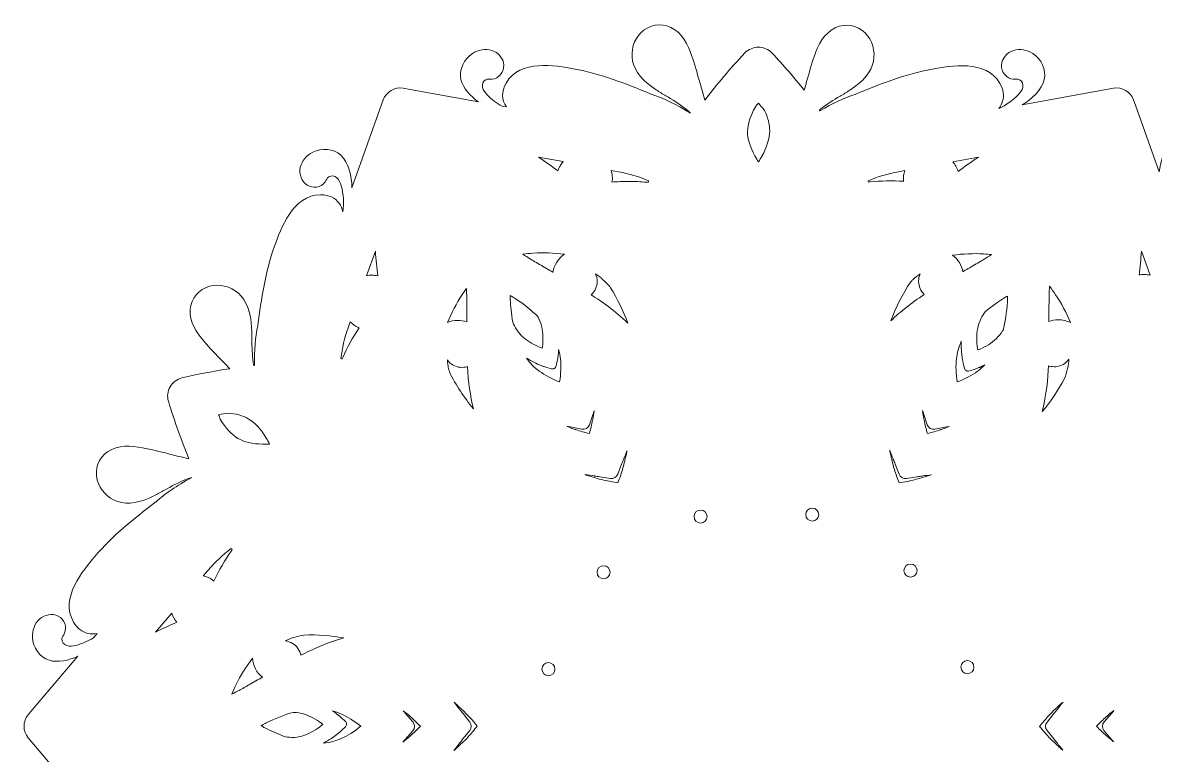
# Model space of a CAD drawing. Header units: millimetres. Extents: x -197 to 1097, y -667 to 136.
# Drawn here: x 281 to 578.7, y -489.4 to -296.8 of the extents above; entities that cross this region are included whole.
import ezdxf

# ---------------------------------------------------------------- set-up
doc = ezdxf.new("R2010")
doc.units = ezdxf.units.MM
doc.header["$MEASUREMENT"] = 0
doc.layers.add('Layer 2', color=7, linetype='Continuous')

msp = doc.modelspace()

# ---------------------------------------------------------------- linework, layer by layer
at = {"layer": 'Layer 2', "lineweight": 0}
for points, knots in [([(666.28, -478.72), (666.28, -478.72), (650.55, -460.2), (650.55, -460.2), (652.86, -461.58), (656.61, -462.63), (659.15, -461.85), (661.68, -461.06), (663.43, -458.48), (663.56, -455.83), (663.64, -454.06), (663.04, -452.21), (661.72, -451.02), (660.41, -449.83), (658.36, -449.41), (656.79, -450.22), (655.21, -451.04), (654.37, -453.15), (655.15, -454.74), (655.4, -455.23), (655.77, -455.68), (655.84, -456.22), (655.92, -457.01), (655.28, -457.74), (654.53, -457.98), (653.77, -458.23), (652.95, -458.1), (652.18, -457.91), (650.47, -457.49), (648.85, -456.76), (647.36, -455.82), (649.4, -455.84), (651.17, -454.78), (652.39, -452.72), (656.1, -446.45), (649.81, -439.04), (646.78, -435.48), (642.08, -429.94), (636.41, -425.45), (631.01, -421.32), (630.94, -421.26), (630.86, -421.22), (630.79, -421.17), (629.09, -419.64), (627.15, -418.19), (624.82, -416.75), (624.53, -416.32), (624.13, -416.11), (623.72, -416.08), (623.28, -415.82), (622.82, -415.55), (622.34, -415.28), (622.37, -415.21), (622.4, -415.15), (622.43, -415.08), (622.68, -415.16), (622.9, -415.24), (623.11, -415.33), (624.96, -416.07), (626.75, -417.06), (628.48, -418.02), (629.34, -418.5), (630.23, -419), (631.13, -419.46), (634.89, -421.41), (638.05, -421.92), (640.78, -421.03), (643.4, -420.17), (645.51, -417.96), (646.17, -415.38), (646.9, -412.5), (645.83, -409.59), (643.44, -407.95), (640.64, -406.04), (637.24, -406.34), (634.28, -406.89), (631.96, -407.32), (629.65, -407.92), (627.41, -408.49), (626.61, -408.7), (625.78, -408.91), (624.96, -409.12), (626.57, -405.06), (628.06, -400.76), (629.4, -396.32), (629.78, -395.05), (629.62, -393.66), (628.94, -392.5), (628.27, -391.33), (627.15, -390.49), (625.86, -390.19), (620.56, -388.95), (615.32, -387.99), (610.26, -387.33), (611.29, -386.21), (612.36, -385.11), (613.41, -384.05), (615.02, -382.4), (616.69, -380.7), (618.22, -378.91), (620.18, -376.62), (622.14, -373.83), (621.88, -370.44), (621.66, -367.56), (619.67, -365.17), (616.81, -364.36), (614.26, -363.64), (611.28, -364.37), (609.23, -366.2), (607.09, -368.12), (605.96, -371.11), (605.76, -375.35), (605.71, -376.36), (605.7, -377.38), (605.68, -378.36), (605.65, -380.34), (605.62, -382.39), (605.33, -384.36), (605.25, -384.97), (605.12, -385.57), (604.97, -386.19), (605.05, -383.05), (604.99, -378.86), (604.11, -374.79), (604.11, -374.7), (604.11, -374.61), (604.1, -374.53), (603.22, -367.78), (602.16, -360.62), (599.72, -353.78), (598.15, -349.4), (594.91, -340.31), (587.69, -340.31), (587.66, -340.31), (587.62, -340.31), (587.59, -340.31), (585.12, -340.34), (583.28, -341.39), (582.3, -343.26), (582.3, -343.26), (581.83, -341.93), (581.83, -341.93), (581.8, -340.3), (581.99, -338.68), (582.44, -337.11), (582.66, -336.35), (582.96, -335.57), (583.55, -335.05), (584.14, -334.52), (585.09, -334.32), (585.73, -334.79), (586.17, -335.12), (586.36, -335.67), (586.67, -336.12), (587.65, -337.6), (589.9, -337.92), (591.4, -336.97), (592.89, -336.01), (593.56, -334.03), (593.18, -332.29), (592.8, -330.56), (591.5, -329.11), (589.92, -328.3), (587.57, -327.09), (584.46, -327.31), (582.52, -329.11), (580.88, -330.62), (579.94, -333.5), (579.7, -335.98), (579.7, -335.98), (573.56, -318.78), (573.56, -318.78), (573.56, -318.78), (572.94, -317.05), (572.94, -317.05), (572.11, -314.93), (569.94, -313.69), (567.65, -314.03), (567.65, -314.03), (543.68, -318.41), (543.68, -318.41), (546.04, -317.11), (548.88, -314.36), (549.48, -311.73), (550.07, -309.16), (548.7, -306.35), (546.47, -304.92), (544.98, -303.96), (543.08, -303.56), (541.39, -304.1), (539.7, -304.64), (538.31, -306.2), (538.23, -307.97), (538.15, -309.75), (539.56, -311.53), (541.33, -311.65), (541.87, -311.68), (542.45, -311.58), (542.95, -311.8), (543.68, -312.12), (543.98, -313.04), (543.82, -313.81), (543.66, -314.59), (543.14, -315.24), (542.59, -315.81), (541.15, -317.3), (539.41, -318.48), (537.53, -319.35), (537.99, -318.77), (538.33, -318.14), (538.53, -317.46), (538.97, -315.98), (538.73, -314.4), (537.81, -312.78), (534.24, -306.43), (524.68, -308.17), (520.08, -309.01), (512.94, -310.32), (506.21, -312.98), (499.93, -315.59), (499.85, -315.63), (499.77, -315.67), (499.7, -315.71), (496.83, -316.63), (493.9, -318), (490.53, -319.99), (490.48, -319.92), (490.43, -319.85), (490.37, -319.78), (490.52, -319.66), (490.66, -319.55), (490.79, -319.44), (492.36, -318.21), (494.12, -317.15), (495.82, -316.14), (496.66, -315.63), (497.54, -315.11), (498.38, -314.56), (501.96, -312.28), (503.98, -309.8), (504.57, -306.99), (505.14, -304.29), (504.27, -301.35), (502.37, -299.5), (500.24, -297.42), (497.18, -296.9), (494.57, -298.15), (491.51, -299.62), (490.08, -302.71), (489.07, -305.55), (488.29, -307.77), (487.65, -310.07), (487.03, -312.3), (486.82, -313.04), (486.61, -313.79), (486.39, -314.55), (483.79, -311.29), (480.94, -308), (477.9, -304.76), (476.99, -303.8), (475.7, -303.25), (474.36, -303.25), (473.01, -303.25), (471.72, -303.8), (470.82, -304.76), (466.97, -308.86), (463.44, -313.02), (460.3, -317.14), (459.78, -315.5), (459.31, -313.83), (458.85, -312.2), (458.23, -309.98), (457.59, -307.68), (456.81, -305.46), (455.81, -302.62), (454.37, -299.53), (451.31, -298.06), (448.7, -296.81), (445.64, -297.34), (443.51, -299.41), (441.61, -301.26), (440.75, -304.2), (441.31, -306.9), (441.9, -309.71), (443.93, -312.19), (447.5, -314.48), (448.35, -315.02), (449.22, -315.55), (450.07, -316.05), (451.77, -317.07), (453.52, -318.12), (455.09, -319.35), (455.57, -319.73), (456.03, -320.13), (456.48, -320.58), (452.6, -318.2), (449.37, -316.65), (446.19, -315.63), (446.11, -315.58), (446.03, -315.54), (445.95, -315.51), (439.67, -312.89), (432.94, -310.23), (425.8, -308.93), (421.2, -308.09), (411.64, -306.34), (408.07, -312.69), (406.8, -314.95), (406.84, -317.15), (408.12, -318.97), (408.12, -318.97), (407, -318.77), (407, -318.77), (405.56, -317.97), (404.24, -316.99), (403.1, -315.81), (402.55, -315.24), (402.03, -314.59), (401.86, -313.81), (401.7, -313.04), (402.01, -312.12), (402.73, -311.8), (403.23, -311.58), (403.81, -311.68), (404.36, -311.65), (406.13, -311.53), (407.53, -309.75), (407.45, -307.97), (407.37, -306.2), (405.99, -304.64), (404.3, -304.1), (402.61, -303.56), (400.7, -303.96), (399.21, -304.92), (396.99, -306.35), (395.62, -309.16), (396.2, -311.73), (396.7, -313.92), (398.74, -316.18), (400.78, -317.63), (400.78, -317.63), (382.82, -314.35), (382.82, -314.35), (382.82, -314.35), (381.01, -314.02), (381.01, -314.02), (378.76, -313.69), (376.6, -314.94), (375.76, -317.09), (375.76, -317.09), (367.51, -340.18), (367.51, -340.18), (367.52, -340.12), (367.52, -340.07), (367.52, -340.02), (367.58, -337.32), (366.62, -333.49), (364.64, -331.66), (362.7, -329.86), (359.59, -329.64), (357.24, -330.86), (355.66, -331.67), (354.36, -333.12), (353.98, -334.85), (353.6, -336.58), (354.27, -338.56), (355.76, -339.52), (357.25, -340.48), (359.5, -340.15), (360.49, -338.68), (360.79, -338.22), (360.99, -337.67), (361.43, -337.35), (362.07, -336.88), (363.02, -337.07), (363.61, -337.6), (364.2, -338.13), (364.5, -338.9), (364.72, -339.67), (365.36, -341.89), (365.48, -344.22), (365.19, -346.52), (364.98, -345.68), (364.65, -344.92), (364.19, -344.28), (363.14, -342.84), (361.46, -342.06), (359.34, -342.03), (359.3, -342.03), (359.27, -342.03), (359.24, -342.03), (352.02, -342.03), (348.78, -351.13), (347.21, -355.51), (344.77, -362.35), (343.71, -369.5), (342.83, -376.25), (342.82, -376.34), (342.82, -376.42), (342.82, -376.51), (342.17, -379.54), (341.88, -382.86), (341.94, -386.92), (341.94, -386.92), (341.75, -386.93), (341.75, -386.93), (341.68, -386.63), (341.63, -386.35), (341.6, -386.09), (341.31, -384.11), (341.28, -382.06), (341.25, -380.08), (341.23, -379.1), (341.22, -378.08), (341.17, -377.07), (340.97, -372.84), (339.84, -369.84), (337.7, -367.93), (335.65, -366.09), (332.67, -365.37), (330.12, -366.09), (327.26, -366.89), (325.27, -369.28), (325.05, -372.17), (324.79, -375.55), (326.75, -378.34), (328.71, -380.63), (330.24, -382.42), (331.9, -384.12), (333.52, -385.76), (334.15, -386.41), (334.81, -387.08), (335.45, -387.75), (331.32, -388.38), (327.09, -389.2), (322.85, -390.19), (321.57, -390.49), (320.44, -391.33), (319.77, -392.5), (319.1, -393.66), (318.93, -395.06), (319.31, -396.32), (320.92, -401.63), (322.72, -406.7), (324.69, -411.41), (322.9, -411.03), (321.1, -410.57), (319.35, -410.12), (317.12, -409.55), (314.81, -408.96), (312.5, -408.53), (309.54, -407.98), (306.14, -407.67), (303.34, -409.59), (300.95, -411.22), (299.88, -414.14), (300.61, -417.02), (301.26, -419.59), (303.38, -421.81), (305.99, -422.67), (308.72, -423.56), (311.88, -423.05), (315.65, -421.1), (316.55, -420.63), (317.44, -420.14), (318.3, -419.66), (320.03, -418.7), (321.81, -417.7), (323.67, -416.96), (324.23, -416.73), (324.81, -416.54), (325.43, -416.37), (321.42, -418.54), (318.47, -420.56), (315.99, -422.81), (315.91, -422.85), (315.84, -422.9), (315.77, -422.95), (310.36, -427.08), (304.7, -431.58), (299.99, -437.11), (296.97, -440.67), (290.67, -448.08), (294.39, -454.35), (295.35, -455.98), (296.62, -456.98), (298.15, -457.33), (298.93, -457.5), (299.76, -457.5), (300.61, -457.32), (300.61, -457.32), (299.62, -458.48), (299.62, -458.48), (298.18, -459.37), (296.62, -460.06), (294.98, -460.47), (294.21, -460.66), (293.39, -460.79), (292.63, -460.54), (291.88, -460.29), (291.23, -459.57), (291.32, -458.78), (291.38, -458.24), (291.76, -457.79), (292.01, -457.3), (292.79, -455.71), (291.95, -453.59), (290.37, -452.78), (288.8, -451.97), (286.75, -452.38), (285.44, -453.58), (284.12, -454.77), (283.52, -456.62), (283.6, -458.39), (283.73, -461.03), (285.48, -463.62), (288, -464.4), (290.17, -465.07), (293.21, -464.41), (295.49, -463.34), (295.49, -463.34), (283.62, -477.32), (283.62, -477.32), (283.62, -477.32), (282.43, -478.72), (282.43, -478.72), (281.01, -480.5), (281.02, -483), (282.46, -484.81), (282.46, -484.81), (298.34, -503.5), (298.34, -503.5), (298.28, -503.46), (298.22, -503.42), (298.16, -503.38), (295.85, -501.99), (292.05, -500.9), (289.48, -501.7), (286.95, -502.48), (285.21, -505.07), (285.08, -507.71), (284.99, -509.48), (285.6, -511.33), (286.91, -512.52), (288.22, -513.72), (290.27, -514.13), (291.85, -513.32), (293.42, -512.5), (294.27, -510.39), (293.48, -508.8), (293.24, -508.31), (292.86, -507.86), (292.8, -507.32), (292.71, -506.53), (293.36, -505.81), (294.11, -505.56), (294.86, -505.31), (295.68, -505.44), (296.45, -505.63), (298.56, -506.16), (300.53, -507.14), (302.3, -508.42), (301.7, -508.24), (301.08, -508.13), (300.47, -508.12), (299.02, -508.09), (296.98, -508.62), (295.43, -511.23), (291.72, -517.49), (298.01, -524.9), (301.04, -528.46), (305.74, -534), (311.41, -538.49), (316.81, -542.63), (316.88, -542.68), (316.96, -542.73), (317.03, -542.77), (319.41, -544.93), (322.29, -546.91), (326.03, -548.97), (326.02, -549), (326, -549.03), (325.99, -549.07), (325.55, -548.93), (325.12, -548.78), (324.71, -548.62), (322.86, -547.87), (321.07, -546.88), (319.35, -545.92), (318.48, -545.44), (317.59, -544.94), (316.7, -544.48), (312.93, -542.53), (309.77, -542.02), (307.04, -542.91), (304.42, -543.77), (302.31, -545.98), (301.65, -548.56), (300.92, -551.44), (301.99, -554.36), (304.38, -555.99), (307.19, -557.9), (310.59, -557.6), (313.54, -557.05), (315.86, -556.62), (318.17, -556.02), (320.41, -555.45), (321.47, -555.18), (322.56, -554.9), (323.65, -554.64), (322.09, -558.61), (320.63, -562.82), (319.31, -567.17), (318.93, -568.44), (319.1, -569.83), (319.77, -571), (320.44, -572.16), (321.57, -573), (322.85, -573.3), (328.01, -574.51), (333.11, -575.45), (338.03, -576.11), (336.85, -577.41), (335.62, -578.67), (334.41, -579.9), (332.8, -581.54), (331.13, -583.25), (329.6, -585.04), (327.64, -587.32), (325.68, -590.12), (325.94, -593.5), (326.16, -596.39), (328.15, -598.77), (331.01, -599.58), (333.56, -600.3), (336.54, -599.58), (338.59, -597.74), (340.73, -595.82), (341.87, -592.83), (342.06, -588.59), (342.11, -587.58), (342.12, -586.56), (342.14, -585.58), (342.17, -583.6), (342.2, -581.56), (342.49, -579.58), (342.57, -578.98), (342.7, -578.38), (342.85, -577.76), (342.73, -582.31), (343.01, -585.88), (343.71, -589.15), (343.71, -589.24), (343.72, -589.33), (343.73, -589.42), (344.6, -596.16), (345.66, -603.32), (348.1, -610.16), (349.67, -614.54), (352.91, -623.63), (360.13, -623.63), (360.16, -623.63), (360.2, -623.63), (360.23, -623.63), (362.24, -623.61), (363.86, -622.91), (364.92, -621.6), (365.45, -620.94), (365.83, -620.14), (366.06, -619.24), (366.06, -619.24), (366.8, -621.31), (366.8, -621.31), (366.86, -623.04), (366.68, -624.77), (366.2, -626.43), (365.98, -627.19), (365.68, -627.97), (365.09, -628.5), (364.5, -629.03), (363.55, -629.22), (362.91, -628.75), (362.47, -628.43), (362.27, -627.88), (361.97, -627.42), (360.98, -625.95), (358.73, -625.62), (357.24, -626.58), (355.74, -627.54), (355.08, -629.52), (355.46, -631.25), (355.84, -632.98), (357.13, -634.43), (358.71, -635.24), (361.06, -636.45), (364.18, -636.24), (366.12, -634.44), (367.8, -632.88), (368.75, -629.87), (368.95, -627.35), (368.95, -627.35), (375.15, -644.71), (375.15, -644.71), (375.15, -644.71), (375.78, -646.45), (375.78, -646.45), (376.61, -648.57), (378.77, -649.81), (381.06, -649.46), (381.06, -649.46), (405.06, -645.08), (405.06, -645.08), (405.03, -645.1), (404.99, -645.12), (404.95, -645.14), (402.59, -646.43), (399.75, -649.18), (399.16, -651.81), (398.57, -654.39), (399.94, -657.19), (402.16, -658.63), (403.65, -659.59), (405.56, -659.99), (407.25, -659.45), (408.94, -658.91), (410.32, -657.34), (410.4, -655.57), (410.49, -653.8), (409.08, -652.01), (407.31, -651.9), (406.76, -651.86), (406.18, -651.97), (405.68, -651.75), (404.96, -651.43), (404.65, -650.51), (404.81, -649.73), (404.98, -648.96), (405.5, -648.31), (406.05, -647.74), (407.27, -646.46), (408.72, -645.43), (410.28, -644.6), (409.89, -645.11), (409.58, -645.64), (409.38, -646.21), (408.82, -647.77), (409.03, -649.44), (410.01, -651.16), (413.58, -657.51), (423.14, -655.77), (427.74, -654.93), (434.88, -653.62), (441.61, -650.96), (447.89, -648.35), (447.97, -648.31), (448.05, -648.27), (448.12, -648.23), (451.22, -647.24), (454.42, -645.71), (458.15, -643.44), (458.16, -643.46), (458.17, -643.48), (458.19, -643.5), (457.8, -643.86), (457.42, -644.19), (457.03, -644.5), (455.46, -645.74), (453.7, -646.79), (452.01, -647.8), (451.16, -648.31), (450.29, -648.83), (449.44, -649.38), (445.86, -651.67), (443.84, -654.14), (443.25, -656.95), (442.68, -659.65), (443.55, -662.59), (445.45, -664.44), (447.58, -666.52), (450.64, -667.05), (453.25, -665.79), (456.31, -664.33), (457.74, -661.23), (458.75, -658.39), (459.53, -656.17), (460.17, -653.87), (460.79, -651.65), (461.11, -650.53), (461.43, -649.38), (461.77, -648.24), (464.53, -651.74), (467.57, -655.27), (470.82, -658.73), (471.72, -659.69), (473.01, -660.25), (474.36, -660.25), (475.7, -660.25), (476.99, -659.69), (477.9, -658.73), (481.44, -654.96), (484.73, -651.12), (487.68, -647.31), (488.14, -648.78), (488.56, -650.28), (488.97, -651.74), (489.59, -653.96), (490.23, -656.26), (491.01, -658.48), (492.01, -661.32), (493.45, -664.41), (496.51, -665.88), (497.45, -666.33), (498.45, -666.55), (499.44, -666.55), (501.2, -666.55), (502.95, -665.86), (504.31, -664.53), (506.21, -662.68), (507.07, -659.74), (506.51, -657.04), (505.92, -654.23), (503.89, -651.75), (500.32, -649.47), (499.47, -648.92), (498.6, -648.4), (497.75, -647.89), (496.06, -646.88), (494.3, -645.82), (492.73, -644.59), (492.24, -644.21), (491.78, -643.8), (491.32, -643.35), (494.01, -645), (497.67, -647.05), (501.64, -648.32), (501.71, -648.36), (501.79, -648.4), (501.87, -648.44), (508.15, -651.05), (514.88, -653.71), (522.02, -655.02), (526.62, -655.85), (536.18, -657.6), (539.75, -651.25), (540.7, -649.57), (540.92, -647.93), (540.42, -646.41), (540.16, -645.63), (539.71, -644.9), (539.1, -644.25), (539.1, -644.25), (541.44, -644.68), (541.44, -644.68), (542.95, -645.49), (544.35, -646.5), (545.54, -647.74), (546.09, -648.31), (546.61, -648.96), (546.77, -649.73), (546.93, -650.51), (546.63, -651.43), (545.9, -651.75), (545.4, -651.97), (544.82, -651.86), (544.28, -651.9), (542.51, -652.01), (541.1, -653.8), (541.18, -655.57), (541.26, -657.34), (542.65, -658.91), (544.34, -659.45), (546.03, -659.99), (547.93, -659.59), (549.42, -658.63), (551.65, -657.19), (553.02, -654.39), (552.43, -651.81), (551.92, -649.58), (549.81, -647.27), (547.73, -645.83), (547.73, -645.83), (565.89, -649.14), (565.89, -649.14), (565.89, -649.14), (567.7, -649.47), (567.7, -649.47), (569.96, -649.81), (572.11, -648.55), (572.95, -646.4), (572.95, -646.4), (581.11, -623.56), (581.11, -623.56), (581.06, -626.25), (582.02, -630.06), (583.99, -631.88), (585.93, -633.68), (589.05, -633.9), (591.4, -632.69), (592.98, -631.88), (594.27, -630.43), (594.65, -628.69), (595.03, -626.96), (594.37, -624.98), (592.87, -624.02), (591.38, -623.06), (589.13, -623.39), (588.14, -624.87), (587.84, -625.32), (587.64, -625.87), (587.2, -626.2), (586.56, -626.67), (585.61, -626.47), (585.02, -625.94), (584.43, -625.41), (584.13, -624.64), (583.91, -623.88), (583.47, -622.34), (583.28, -620.75), (583.3, -619.16), (584.3, -620.9), (586.09, -621.88), (588.48, -621.91), (588.52, -621.91), (588.55, -621.91), (588.58, -621.91), (595.8, -621.91), (599.05, -612.82), (600.61, -608.44), (603.05, -601.59), (604.11, -594.44), (604.99, -587.69), (605, -587.61), (605, -587.52), (605, -587.43), (605.67, -584.32), (605.95, -580.88), (605.87, -576.67), (605.92, -576.66), (605.96, -576.66), (606, -576.66), (606.1, -577.07), (606.17, -577.47), (606.23, -577.86), (606.51, -579.83), (606.54, -581.88), (606.57, -583.85), (606.59, -584.84), (606.6, -585.86), (606.65, -586.87), (606.85, -591.11), (607.98, -594.1), (610.12, -596.01), (612.17, -597.85), (615.15, -598.58), (617.7, -597.86), (620.57, -597.05), (622.56, -594.66), (622.78, -591.78), (623.03, -588.39), (621.07, -585.6), (619.11, -583.31), (617.58, -581.52), (615.91, -579.82), (614.3, -578.17), (613.58, -577.43), (612.84, -576.68), (612.11, -575.92), (616.57, -575.28), (621.19, -574.4), (625.86, -573.3), (627.15, -573), (628.27, -572.16), (628.94, -571), (629.62, -569.83), (629.78, -568.44), (629.4, -567.17), (627.88, -562.14), (626.17, -557.31), (624.32, -552.79), (625.71, -553.11), (627.1, -553.47), (628.47, -553.82), (630.7, -554.39), (633.01, -554.98), (635.32, -555.41), (638.28, -555.97), (641.68, -556.27), (644.48, -554.36), (646.87, -552.72), (647.94, -549.8), (647.21, -546.92), (646.56, -544.35), (644.44, -542.13), (641.83, -541.28), (639.1, -540.38), (635.94, -540.9), (632.17, -542.84), (631.28, -543.31), (630.38, -543.8), (629.52, -544.28), (627.79, -545.25), (626.01, -546.24), (624.15, -546.98), (623.59, -547.21), (623.01, -547.4), (622.39, -547.57), (626.36, -545.42), (629.38, -543.36), (631.83, -541.13), (631.91, -541.09), (631.98, -541.04), (632.05, -540.99), (637.46, -536.86), (643.13, -532.36), (647.83, -526.83), (650.85, -523.27), (657.15, -515.86), (653.43, -509.59), (652.09, -507.33), (650.09, -506.27), (647.8, -506.52), (647.8, -506.52), (649.09, -505.01), (649.09, -505.01), (650.51, -504.15), (652.04, -503.48), (653.66, -503.08), (654.43, -502.89), (655.25, -502.76), (656, -503), (656.75, -503.25), (657.4, -503.98), (657.31, -504.76), (657.25, -505.31), (656.87, -505.76), (656.63, -506.25), (655.84, -507.84), (656.69, -509.95), (658.26, -510.76), (659.84, -511.58), (661.89, -511.16), (663.2, -509.97), (664.51, -508.77), (665.12, -506.93), (665.03, -505.15), (664.9, -502.51), (663.16, -499.93), (660.63, -499.14), (658.48, -498.48), (655.47, -499.13), (653.2, -500.17), (653.2, -500.17), (665.09, -486.17), (665.09, -486.17), (665.09, -486.17), (666.28, -484.77), (666.28, -484.77), (667.7, -482.99), (667.7, -480.5), (666.28, -478.72)], [0, 0, 0, 0, 1, 1, 1, 2, 2, 2, 3, 3, 3, 4, 4, 4, 5, 5, 5, 6, 6, 6, 7, 7, 7, 8, 8, 8, 9, 9, 9, 10, 10, 10, 11, 11, 11, 12, 12, 12, 13, 13, 13, 14, 14, 14, 15, 15, 15, 16, 16, 16, 17, 17, 17, 18, 18, 18, 19, 19, 19, 20, 20, 20, 21, 21, 21, 22, 22, 22, 23, 23, 23, 24, 24, 24, 25, 25, 25, 26, 26, 26, 27, 27, 27, 28, 28, 28, 29, 29, 29, 30, 30, 30, 31, 31, 31, 32, 32, 32, 33, 33, 33, 34, 34, 34, 35, 35, 35, 36, 36, 36, 37, 37, 37, 38, 38, 38, 39, 39, 39, 40, 40, 40, 41, 41, 41, 42, 42, 42, 43, 43, 43, 44, 44, 44, 45, 45, 45, 46, 46, 46, 47, 47, 47, 48, 48, 48, 49, 49, 49, 50, 50, 50, 51, 51, 51, 52, 52, 52, 53, 53, 53, 54, 54, 54, 55, 55, 55, 56, 56, 56, 57, 57, 57, 58, 58, 58, 59, 59, 59, 60, 60, 60, 61, 61, 61, 62, 62, 62, 63, 63, 63, 64, 64, 64, 65, 65, 65, 66, 66, 66, 67, 67, 67, 68, 68, 68, 69, 69, 69, 70, 70, 70, 71, 71, 71, 72, 72, 72, 73, 73, 73, 74, 74, 74, 75, 75, 75, 76, 76, 76, 77, 77, 77, 78, 78, 78, 79, 79, 79, 80, 80, 80, 81, 81, 81, 82, 82, 82, 83, 83, 83, 84, 84, 84, 85, 85, 85, 86, 86, 86, 87, 87, 87, 88, 88, 88, 89, 89, 89, 90, 90, 90, 91, 91, 91, 92, 92, 92, 93, 93, 93, 94, 94, 94, 95, 95, 95, 96, 96, 96, 97, 97, 97, 98, 98, 98, 99, 99, 99, 100, 100, 100, 101, 101, 101, 102, 102, 102, 103, 103, 103, 104, 104, 104, 105, 105, 105, 106, 106, 106, 107, 107, 107, 108, 108, 108, 109, 109, 109, 110, 110, 110, 111, 111, 111, 112, 112, 112, 113, 113, 113, 114, 114, 114, 115, 115, 115, 116, 116, 116, 117, 117, 117, 118, 118, 118, 119, 119, 119, 120, 120, 120, 121, 121, 121, 122, 122, 122, 123, 123, 123, 124, 124, 124, 125, 125, 125, 126, 126, 126, 127, 127, 127, 128, 128, 128, 129, 129, 129, 130, 130, 130, 131, 131, 131, 132, 132, 132, 133, 133, 133, 134, 134, 134, 135, 135, 135, 136, 136, 136, 137, 137, 137, 138, 138, 138, 139, 139, 139, 140, 140, 140, 141, 141, 141, 142, 142, 142, 143, 143, 143, 144, 144, 144, 145, 145, 145, 146, 146, 146, 147, 147, 147, 148, 148, 148, 149, 149, 149, 150, 150, 150, 151, 151, 151, 152, 152, 152, 153, 153, 153, 154, 154, 154, 155, 155, 155, 156, 156, 156, 157, 157, 157, 158, 158, 158, 159, 159, 159, 160, 160, 160, 161, 161, 161, 162, 162, 162, 163, 163, 163, 164, 164, 164, 165, 165, 165, 166, 166, 166, 167, 167, 167, 168, 168, 168, 169, 169, 169, 170, 170, 170, 171, 171, 171, 172, 172, 172, 173, 173, 173, 174, 174, 174, 175, 175, 175, 176, 176, 176, 177, 177, 177, 178, 178, 178, 179, 179, 179, 180, 180, 180, 181, 181, 181, 182, 182, 182, 183, 183, 183, 184, 184, 184, 185, 185, 185, 186, 186, 186, 187, 187, 187, 188, 188, 188, 189, 189, 189, 190, 190, 190, 191, 191, 191, 192, 192, 192, 193, 193, 193, 194, 194, 194, 195, 195, 195, 196, 196, 196, 197, 197, 197, 198, 198, 198, 199, 199, 199, 200, 200, 200, 201, 201, 201, 202, 202, 202, 203, 203, 203, 204, 204, 204, 205, 205, 205, 206, 206, 206, 207, 207, 207, 208, 208, 208, 209, 209, 209, 210, 210, 210, 211, 211, 211, 212, 212, 212, 213, 213, 213, 214, 214, 214, 215, 215, 215, 216, 216, 216, 217, 217, 217, 218, 218, 218, 219, 219, 219, 220, 220, 220, 221, 221, 221, 222, 222, 222, 223, 223, 223, 224, 224, 224, 225, 225, 225, 226, 226, 226, 227, 227, 227, 228, 228, 228, 229, 229, 229, 230, 230, 230, 231, 231, 231, 232, 232, 232, 233, 233, 233, 234, 234, 234, 235, 235, 235, 236, 236, 236, 237, 237, 237, 238, 238, 238, 239, 239, 239, 240, 240, 240, 241, 241, 241, 242, 242, 242, 243, 243, 243, 244, 244, 244, 245, 245, 245, 246, 246, 246, 247, 247, 247, 248, 248, 248, 249, 249, 249, 250, 250, 250, 251, 251, 251, 252, 252, 252, 253, 253, 253, 254, 254, 254, 255, 255, 255, 256, 256, 256, 257, 257, 257, 258, 258, 258, 259, 259, 259, 260, 260, 260, 261, 261, 261, 262, 262, 262, 263, 263, 263, 264, 264, 264, 265, 265, 265, 266, 266, 266, 267, 267, 267, 268, 268, 268, 269, 269, 269, 270, 270, 270, 271, 271, 271, 272, 272, 272, 273, 273, 273, 274, 274, 274, 275, 275, 275, 276, 276, 276, 277, 277, 277, 278, 278, 278, 279, 279, 279, 280, 280, 280, 281, 281, 281, 282, 282, 282, 283, 283, 283, 284, 284, 284, 285, 285, 285, 286, 286, 286, 287, 287, 287, 288, 288, 288, 289, 289, 289, 290, 290, 290, 291, 291, 291, 292, 292, 292, 293, 293, 293, 294, 294, 294, 295, 295, 295, 296, 296, 296, 297, 297, 297, 298, 298, 298, 299, 299, 299, 300, 300, 300, 301, 301, 301, 302, 302, 302, 303, 303, 303, 304, 304, 304, 305, 305, 305, 306, 306, 306, 307, 307, 307, 308, 308, 308, 309, 309, 309, 310, 310, 310, 311, 311, 311, 312, 312, 312, 313, 313, 313, 314, 314, 314, 315, 315, 315, 316, 316, 316, 317, 317, 317, 318, 318, 318, 319, 319, 319, 320, 320, 320, 321, 321, 321, 322, 322, 322, 323, 323, 323, 324, 324, 324, 325, 325, 325, 326, 326, 326, 327, 327, 327, 328, 328, 328, 329, 329, 329, 330, 330, 330, 331, 331, 331, 332, 332, 332, 333, 333, 333, 334, 334, 334, 335, 335, 335, 336, 336, 336, 337, 337, 337, 338, 338, 338, 339, 339, 339, 340, 340, 340, 341, 341, 341, 342, 342, 342, 343, 343, 343, 344, 344, 344, 345, 345, 345, 346, 346, 346, 347, 347, 347, 348, 348, 348, 349, 349, 349, 350, 350, 350, 351, 351, 351, 352, 352, 352, 353, 353, 353, 353]), ([(475.27, -331.88), (475.27, -331.88), (475.23, -331.95), (475.23, -331.95), (475.02, -332.36), (474.74, -332.82), (474.36, -333.42), (474.07, -332.97), (473.75, -332.44), (473.44, -331.83), (472.14, -329.5), (471.49, -327.34), (471.49, -325.45), (471.55, -323.47), (472.24, -321.27), (473.55, -318.91), (473.81, -318.59), (474.08, -318.27), (474.36, -317.95), (474.9, -318.59), (475.44, -319.23), (475.97, -319.86), (476.84, -321.72), (477.31, -323.57), (477.32, -325.23), (477.29, -327.26), (476.6, -329.5), (475.27, -331.88)], [0, 0, 0, 0, 1, 1, 1, 2, 2, 2, 3, 3, 3, 4, 4, 4, 5, 5, 5, 6, 6, 6, 7, 7, 7, 8, 8, 8, 9, 9, 9, 9]), ([(423.09, -333.33), (422.46, -334.02), (421.97, -334.85), (421.64, -335.76), (420, -334.53), (418.31, -333.32), (416.58, -332.15), (416.58, -332.15), (423.09, -333.33), (423.09, -333.33)], [0, 0, 0, 0, 1, 1, 1, 2, 2, 2, 3, 3, 3, 3]), ([(532.17, -332.14), (530.34, -333.37), (528.57, -334.63), (526.87, -335.9), (526.55, -334.95), (526.05, -334.09), (525.41, -333.38), (525.41, -333.38), (532.17, -332.14), (532.17, -332.14)], [0, 0, 0, 0, 1, 1, 1, 2, 2, 2, 3, 3, 3, 3]), ([(437.59, -335.98), (440.32, -336.48), (442.99, -337.29), (445.55, -338.4), (445.49, -338.53), (445.43, -338.66), (445.38, -338.79), (445.24, -338.78), (445.1, -338.76), (444.96, -338.75), (443.39, -338.61), (441.79, -338.54), (440.2, -338.54), (438.79, -338.54), (437.34, -338.6), (435.87, -338.71), (435.9, -338.59), (435.92, -338.47), (435.93, -338.36), (436.05, -337.45), (435.94, -336.52), (435.64, -335.63), (435.64, -335.63), (437.59, -335.98), (437.59, -335.98)], [0, 0, 0, 0, 1, 1, 1, 2, 2, 2, 3, 3, 3, 4, 4, 4, 5, 5, 5, 6, 6, 6, 7, 7, 7, 8, 8, 8, 8]), ([(511.13, -335.98), (511.13, -335.98), (512.8, -335.68), (512.8, -335.68), (512.51, -336.55), (512.41, -337.47), (512.52, -338.36), (512.53, -338.41), (512.54, -338.46), (512.54, -338.51), (509.5, -338.33), (506.53, -338.38), (503.71, -338.67), (503.57, -338.68), (503.44, -338.69), (503.31, -338.71), (503.26, -338.6), (503.22, -338.5), (503.17, -338.4), (505.73, -337.29), (508.4, -336.48), (511.13, -335.98)], [0, 0, 0, 0, 1, 1, 1, 2, 2, 2, 3, 3, 3, 4, 4, 4, 5, 5, 5, 6, 6, 6, 7, 7, 7, 7]), ([(372.8, -363.18), (372.33, -363.18), (371.86, -363.22), (371.41, -363.31), (371.41, -363.31), (373.71, -356.87), (373.71, -356.87), (373.87, -359.07), (374.07, -361.23), (374.32, -363.34), (373.81, -363.23), (373.3, -363.18), (372.8, -363.18)], [0, 0, 0, 0, 1, 1, 1, 2, 2, 2, 3, 3, 3, 4, 4, 4, 4]), ([(575.01, -356.9), (575.01, -356.9), (577.26, -363.18), (577.26, -363.18), (576.77, -363.07), (576.26, -363.01), (575.74, -363.01), (575.3, -363.01), (574.85, -363.05), (574.41, -363.13), (574.66, -361.09), (574.86, -359.01), (575.01, -356.9)], [0, 0, 0, 0, 1, 1, 1, 2, 2, 2, 3, 3, 3, 4, 4, 4, 4]), ([(420.35, -362.43), (420.35, -362.43), (420.32, -362.41), (420.32, -362.41), (419.78, -362.08), (419.25, -361.76), (418.68, -361.42), (418.68, -361.42), (417.64, -360.82), (417.64, -360.82), (416.55, -360.18), (415.46, -359.54), (414.51, -358.98), (414.51, -358.98), (414.3, -358.85), (414.3, -358.85), (413.72, -358.48), (413.09, -358.08), (412.46, -357.68), (413.32, -357.55), (414.23, -357.46), (415.21, -357.39), (417.86, -357.22), (420.6, -357.31), (423.41, -357.67), (421.75, -358.81), (420.61, -360.55), (420.35, -362.43)], [0, 0, 0, 0, 1, 1, 1, 2, 2, 2, 3, 3, 3, 4, 4, 4, 5, 5, 5, 6, 6, 6, 7, 7, 7, 8, 8, 8, 9, 9, 9, 9]), ([(533.51, -357.58), (534.26, -357.62), (534.96, -357.68), (535.64, -357.76), (534.98, -358.17), (534.33, -358.58), (533.66, -359.01), (533.66, -359.01), (533.15, -359.31), (533.15, -359.31), (532.19, -359.86), (531, -360.54), (529.88, -361.21), (529.36, -361.52), (528.83, -361.83), (528.38, -362.1), (528.28, -362.16), (528.18, -362.22), (528.08, -362.27), (527.81, -360.59), (526.82, -359.03), (525.39, -357.92), (528.24, -357.55), (530.96, -357.44), (533.51, -357.58)], [0, 0, 0, 0, 1, 1, 1, 2, 2, 2, 3, 3, 3, 4, 4, 4, 5, 5, 5, 6, 6, 6, 7, 7, 7, 8, 8, 8, 8]), ([(431.57, -362.85), (432.19, -363.23), (432.83, -363.73), (433.5, -364.36), (434.2, -365.01), (434.88, -365.72), (435.52, -366.47), (437.36, -369.46), (438.86, -372.58), (440.02, -375.77), (436.7, -372.57), (433.2, -370.1), (430.43, -368.32), (431.38, -367.43), (431.99, -366.15), (432, -364.84), (432.01, -364.15), (431.85, -363.47), (431.57, -362.85)], [0, 0, 0, 0, 1, 1, 1, 2, 2, 2, 3, 3, 3, 4, 4, 4, 5, 5, 5, 6, 6, 6, 6]), ([(514.95, -364.36), (515.62, -363.73), (516.27, -363.23), (516.88, -362.85), (516.6, -363.47), (516.44, -364.15), (516.45, -364.84), (516.46, -366.14), (517.03, -367.37), (517.95, -368.25), (514.52, -370.52), (511.66, -372.76), (509.17, -375.14), (510.48, -371.62), (512.2, -368.22), (514.31, -364.97), (514.54, -364.75), (514.75, -364.54), (514.95, -364.36)], [0, 0, 0, 0, 1, 1, 1, 2, 2, 2, 3, 3, 3, 4, 4, 4, 5, 5, 5, 6, 6, 6, 6]), ([(553.13, -374.88), (552.26, -374.88), (551.44, -375.04), (550.68, -375.35), (550.68, -375.35), (550.68, -375.35), (550.68, -375.35), (550.68, -375.35), (550.68, -375.27), (550.68, -375.27), (550.69, -374.64), (550.7, -374.02), (550.71, -373.36), (550.71, -373.36), (550.71, -372.31), (550.71, -372.31), (550.72, -371), (550.73, -369.68), (550.74, -368.52), (550.74, -368.52), (550.75, -368.21), (550.75, -368.21), (550.78, -367.54), (550.81, -366.83), (550.85, -366.1), (551.38, -366.78), (551.92, -367.53), (552.47, -368.33), (553.95, -370.56), (555.25, -373), (556.35, -375.63), (555.34, -375.15), (554.23, -374.88), (553.13, -374.88)], [0, 0, 0, 0, 1, 1, 1, 2, 2, 2, 3, 3, 3, 4, 4, 4, 5, 5, 5, 6, 6, 6, 7, 7, 7, 8, 8, 8, 9, 9, 9, 10, 10, 10, 11, 11, 11, 11]), ([(396.41, -368.43), (396.83, -367.81), (397.23, -367.23), (397.63, -366.68), (397.66, -367.45), (397.69, -368.22), (397.73, -369.02), (397.73, -369.02), (397.73, -369.59), (397.73, -369.59), (397.73, -370.82), (397.73, -372.09), (397.74, -373.39), (397.75, -374), (397.76, -374.61), (397.77, -375.13), (397.77, -375.25), (397.77, -375.36), (397.76, -375.47), (396.18, -374.86), (394.34, -374.92), (392.68, -375.58), (393.77, -372.96), (395.02, -370.56), (396.41, -368.43)], [0, 0, 0, 0, 1, 1, 1, 2, 2, 2, 3, 3, 3, 4, 4, 4, 5, 5, 5, 6, 6, 6, 7, 7, 7, 8, 8, 8, 8]), ([(410.46, -369.27), (412.84, -370.91), (414.78, -372.47), (416.38, -374.04), (416.38, -374.04), (416.38, -374.04), (416.38, -374.04), (416.41, -374.09), (416.45, -374.14), (416.47, -374.19), (416.92, -375.11), (417.21, -375.87), (417.38, -376.6), (417.59, -377.58), (417.71, -378.45), (417.73, -379.26), (417.76, -380.16), (417.71, -381.08), (417.6, -381.99), (417.59, -382.11), (417.57, -382.23), (417.56, -382.35), (417.44, -382.31), (417.33, -382.27), (417.21, -382.22), (416.36, -381.9), (415.53, -381.51), (414.73, -381.05), (414.03, -380.66), (413.32, -380.16), (412.56, -379.5), (411.99, -379.02), (411.45, -378.41), (410.85, -377.58), (410.4, -376.85), (410.06, -376.18), (409.82, -375.54), (409.44, -373.3), (409.25, -371.11), (409.15, -369.65), (409.15, -369.26), (409.15, -368.88), (409.15, -368.53), (409.63, -368.8), (410.07, -369.05), (410.46, -369.27)], [0, 0, 0, 0, 1, 1, 1, 2, 2, 2, 3, 3, 3, 4, 4, 4, 5, 5, 5, 6, 6, 6, 7, 7, 7, 8, 8, 8, 9, 9, 9, 10, 10, 10, 11, 11, 11, 12, 12, 12, 13, 13, 13, 14, 14, 14, 15, 15, 15, 15]), ([(538.64, -377.65), (538.61, -377.71), (538.58, -377.77), (538.54, -377.83), (537.98, -378.67), (537.46, -379.31), (536.9, -379.81), (536.17, -380.49), (535.48, -381.02), (534.78, -381.45), (534.01, -381.92), (533.19, -382.35), (532.36, -382.7), (532.24, -382.75), (532.13, -382.8), (532.02, -382.84), (532, -382.73), (531.98, -382.61), (531.96, -382.49), (531.81, -381.58), (531.74, -380.67), (531.73, -379.75), (531.72, -378.95), (531.8, -378.08), (531.98, -377.09), (532.12, -376.36), (532.38, -375.58), (532.79, -374.65), (533.19, -373.91), (533.6, -373.29), (534.03, -372.76), (535.78, -371.3), (537.6, -370.04), (538.82, -369.21), (539.17, -369.02), (539.49, -368.83), (539.79, -368.65), (539.79, -369.2), (539.8, -369.72), (539.81, -370.16), (539.58, -373.03), (539.2, -375.48), (538.64, -377.65)], [0, 0, 0, 0, 1, 1, 1, 2, 2, 2, 3, 3, 3, 4, 4, 4, 5, 5, 5, 6, 6, 6, 7, 7, 7, 8, 8, 8, 9, 9, 9, 10, 10, 10, 11, 11, 11, 12, 12, 12, 13, 13, 13, 14, 14, 14, 14]), ([(366.52, -377.01), (366.52, -377.01), (367.09, -375.43), (367.09, -375.43), (367.69, -376.1), (368.43, -376.63), (369.23, -376.97), (369.3, -377), (369.36, -377.02), (369.42, -377.05), (367.74, -379.6), (366.3, -382.2), (365.13, -384.78), (365.08, -384.91), (365.02, -385.03), (364.97, -385.15), (364.86, -385.14), (364.75, -385.12), (364.64, -385.11), (364.96, -382.35), (365.59, -379.63), (366.52, -377.01)], [0, 0, 0, 0, 1, 1, 1, 2, 2, 2, 3, 3, 3, 4, 4, 4, 5, 5, 5, 6, 6, 6, 7, 7, 7, 7]), ([(531.92, -388.42), (530.48, -389.5), (528.74, -390.42), (526.61, -391.22), (526.24, -389), (526.17, -387.05), (526.4, -385.17), (526.57, -383.6), (527, -382.05), (527.66, -380.56), (527.63, -381.36), (527.64, -382.17), (527.7, -382.97), (527.74, -383.58), (527.8, -384.13), (527.87, -384.64), (527.91, -384.92), (527.96, -385.21), (528.01, -385.49), (528.06, -385.76), (528.12, -386.04), (528.2, -386.39), (528.2, -386.39), (528.52, -387.66), (528.52, -387.66), (528.59, -387.92), (528.77, -388.15), (529.01, -388.29), (529.25, -388.42), (529.54, -388.45), (529.8, -388.36), (529.8, -388.36), (531.04, -387.96), (531.04, -387.96), (531.39, -387.85), (531.65, -387.75), (531.91, -387.64), (532.18, -387.54), (532.44, -387.43), (532.69, -387.31), (533.07, -387.14), (533.46, -386.96), (533.87, -386.74), (533.27, -387.36), (532.62, -387.92), (531.92, -388.42)], [0, 0, 0, 0, 1, 1, 1, 2, 2, 2, 3, 3, 3, 4, 4, 4, 5, 5, 5, 6, 6, 6, 7, 7, 7, 8, 8, 8, 9, 9, 9, 10, 10, 10, 11, 11, 11, 12, 12, 12, 13, 13, 13, 14, 14, 14, 15, 15, 15, 15]), ([(422.1, -391.23), (419.99, -390.44), (418.27, -389.52), (416.76, -388.38), (415.47, -387.45), (414.34, -386.3), (413.38, -384.97), (414.07, -385.4), (414.78, -385.8), (415.5, -386.15), (416.06, -386.42), (416.56, -386.65), (417.04, -386.84), (417.3, -386.94), (417.57, -387.05), (417.85, -387.14), (418.11, -387.24), (418.37, -387.33), (418.72, -387.43), (418.72, -387.43), (419.98, -387.78), (419.98, -387.78), (420.24, -387.86), (420.53, -387.82), (420.77, -387.68), (421, -387.54), (421.17, -387.3), (421.23, -387.03), (421.23, -387.03), (421.5, -385.75), (421.5, -385.75), (421.57, -385.4), (421.62, -385.12), (421.66, -384.84), (421.7, -384.56), (421.73, -384.27), (421.76, -384), (421.81, -383.6), (421.84, -383.18), (421.86, -382.72), (422.09, -383.54), (422.24, -384.38), (422.33, -385.23), (422.54, -387.01), (422.47, -388.98), (422.1, -391.23)], [0, 0, 0, 0, 1, 1, 1, 2, 2, 2, 3, 3, 3, 4, 4, 4, 5, 5, 5, 6, 6, 6, 7, 7, 7, 8, 8, 8, 9, 9, 9, 10, 10, 10, 11, 11, 11, 12, 12, 12, 13, 13, 13, 14, 14, 14, 15, 15, 15, 15]), ([(394.13, -386.81), (395.26, -387.45), (396.64, -387.57), (397.88, -387.2), (398.12, -391.32), (398.64, -394.93), (399.45, -398.29), (397.03, -395.35), (394.92, -392.11), (393.14, -388.6), (393.08, -388.36), (393.02, -388.12), (392.96, -387.87), (392.76, -386.98), (392.65, -386.17), (392.62, -385.44), (393.02, -386), (393.53, -386.47), (394.13, -386.81)], [0, 0, 0, 0, 1, 1, 1, 2, 2, 2, 3, 3, 3, 4, 4, 4, 5, 5, 5, 6, 6, 6, 6]), ([(550.61, -387.02), (551.86, -387.41), (553.27, -387.3), (554.42, -386.65), (555.02, -386.31), (555.53, -385.84), (555.93, -385.28), (555.9, -386), (555.79, -386.81), (555.58, -387.71), (555.38, -388.59), (555.13, -389.47), (554.82, -390.35), (553.13, -393.48), (551.17, -396.38), (548.96, -399.02), (550.07, -394.55), (550.45, -390.3), (550.61, -387.02)], [0, 0, 0, 0, 1, 1, 1, 2, 2, 2, 3, 3, 3, 4, 4, 4, 5, 5, 5, 6, 6, 6, 6]), ([(520.74, -403.65), (520.74, -403.65), (523.75, -403.06), (523.75, -403.06), (524, -403.02), (524.26, -402.97), (524.55, -402.92), (523.81, -403.23), (523.1, -403.52), (522.37, -403.74), (522.35, -403.74), (522.34, -403.74), (522.33, -403.75), (522.33, -403.75), (522.18, -403.8), (522.18, -403.8), (521.14, -404.17), (520, -404.47), (518.78, -404.79), (518.44, -403.58), (518.12, -402.43), (517.9, -401.23), (517.9, -401.22), (517.9, -401.2), (517.89, -401.19), (517.89, -401.19), (517.86, -401.03), (517.86, -401.03), (517.69, -400.35), (517.58, -399.57), (517.48, -398.75), (517.58, -399.02), (517.68, -399.3), (517.77, -399.57), (517.77, -399.57), (518.74, -402.49), (518.74, -402.49), (519.02, -403.31), (519.88, -403.82), (520.74, -403.65)], [0, 0, 0, 0, 1, 1, 1, 2, 2, 2, 3, 3, 3, 4, 4, 4, 5, 5, 5, 6, 6, 6, 7, 7, 7, 8, 8, 8, 9, 9, 9, 10, 10, 10, 11, 11, 11, 12, 12, 12, 13, 13, 13, 13]), ([(334.98, -399.41), (337.03, -399.58), (338.87, -400.1), (340.29, -400.91), (342.05, -401.95), (343.64, -403.67), (345.04, -406.02), (345.04, -406.02), (345.07, -406.07), (345.07, -406.07), (345.08, -406.08), (345.08, -406.09), (345.09, -406.1), (345.33, -406.48), (345.59, -406.94), (345.91, -407.57), (345.29, -407.6), (344.73, -407.62), (344.08, -407.58), (341.41, -407.54), (339.21, -407.02), (337.58, -406.07), (335.89, -405.03), (334.33, -403.33), (332.95, -401.04), (332.8, -400.64), (332.66, -400.25), (332.52, -399.84), (333.35, -399.69), (334.17, -399.54), (334.98, -399.41)], [0, 0, 0, 0, 1, 1, 1, 2, 2, 2, 3, 3, 3, 4, 4, 4, 5, 5, 5, 6, 6, 6, 7, 7, 7, 8, 8, 8, 9, 9, 9, 10, 10, 10, 10]), ([(424.91, -403.05), (424.91, -403.05), (427.92, -403.67), (427.92, -403.67), (427.92, -403.67), (427.92, -403.67), (427.92, -403.67), (428.79, -403.85), (429.65, -403.35), (429.93, -402.53), (429.93, -402.53), (430.93, -399.62), (430.93, -399.62), (431.01, -399.38), (431.1, -399.13), (431.2, -398.86), (431.11, -399.65), (431, -400.41), (430.82, -401.15), (430.82, -401.16), (430.81, -401.17), (430.81, -401.19), (430.81, -401.19), (430.78, -401.35), (430.78, -401.35), (430.58, -402.44), (430.27, -403.58), (429.93, -404.79), (428.71, -404.48), (427.56, -404.18), (426.42, -403.77), (426.4, -403.77), (426.39, -403.76), (426.38, -403.76), (426.38, -403.76), (426.22, -403.71), (426.22, -403.71), (425.55, -403.52), (424.82, -403.22), (424.05, -402.89), (424.35, -402.95), (424.63, -403), (424.91, -403.05)], [0, 0, 0, 0, 1, 1, 1, 2, 2, 2, 3, 3, 3, 4, 4, 4, 5, 5, 5, 6, 6, 6, 7, 7, 7, 8, 8, 8, 9, 9, 9, 10, 10, 10, 11, 11, 11, 12, 12, 12, 13, 13, 13, 14, 14, 14, 14]), ([(437.43, -417.73), (436.16, -417.52), (434.93, -417.3), (433.78, -417.07), (432.86, -416.85), (432.17, -416.66), (431.53, -416.45), (431.16, -416.33), (430.78, -416.22), (430.37, -416.11), (429.92, -415.98), (429.53, -415.87), (429.13, -415.7), (429.13, -415.7), (428.81, -415.58), (428.81, -415.58), (429.64, -415.73), (430.46, -415.84), (431.27, -415.95), (431.27, -415.95), (431.34, -415.96), (431.34, -415.96), (431.79, -416.02), (432.23, -416.08), (432.67, -416.16), (432.67, -416.16), (435.48, -416.61), (435.48, -416.61), (436.3, -416.74), (437.1, -416.27), (437.4, -415.5), (437.4, -415.5), (438.41, -412.84), (438.41, -412.84), (438.57, -412.43), (438.74, -412), (438.92, -411.58), (438.92, -411.58), (438.97, -411.45), (438.97, -411.45), (439.25, -410.76), (439.54, -410.06), (439.81, -409.32), (439.81, -409.32), (439.75, -409.69), (439.75, -409.69), (439.75, -409.7), (439.75, -409.71), (439.75, -409.73), (439.72, -409.99), (439.61, -410.42), (439.5, -410.84), (439.41, -411.23), (439.31, -411.61), (439.22, -412.02), (438.97, -413.2), (438.59, -414.43), (438.18, -415.73), (437.93, -416.43), (437.68, -417.09), (437.43, -417.73)], [0, 0, 0, 0, 1, 1, 1, 2, 2, 2, 3, 3, 3, 4, 4, 4, 5, 5, 5, 6, 6, 6, 7, 7, 7, 8, 8, 8, 9, 9, 9, 10, 10, 10, 11, 11, 11, 12, 12, 12, 13, 13, 13, 14, 14, 14, 15, 15, 15, 16, 16, 16, 17, 17, 17, 18, 18, 18, 19, 19, 19, 20, 20, 20, 20]), ([(513.43, -417.4), (512.7, -417.53), (512, -417.65), (511.33, -417.75), (510.87, -416.54), (510.45, -415.37), (510.08, -414.27), (509.8, -413.35), (509.62, -412.65), (509.48, -412), (509.4, -411.61), (509.3, -411.22), (509.2, -410.83), (509.08, -410.38), (508.98, -409.99), (508.93, -409.55), (508.93, -409.55), (508.87, -409.21), (508.87, -409.21), (509.16, -410), (509.46, -410.73), (509.75, -411.45), (509.75, -411.45), (509.81, -411.59), (509.81, -411.59), (509.98, -412.01), (510.15, -412.43), (510.31, -412.84), (510.31, -412.84), (511.32, -415.5), (511.32, -415.5), (511.61, -416.27), (512.42, -416.73), (513.23, -416.6), (513.23, -416.6), (516.04, -416.16), (516.04, -416.16), (516.48, -416.09), (516.94, -416.02), (517.42, -415.96), (517.42, -415.96), (517.54, -415.94), (517.54, -415.94), (518.27, -415.84), (519.02, -415.74), (519.8, -415.61), (519.8, -415.61), (519.41, -415.76), (519.41, -415.76), (519.17, -415.86), (518.76, -415.98), (518.32, -416.1), (517.94, -416.21), (517.56, -416.32), (517.16, -416.45), (516.02, -416.82), (514.76, -417.1), (513.43, -417.4)], [0, 0, 0, 0, 1, 1, 1, 2, 2, 2, 3, 3, 3, 4, 4, 4, 5, 5, 5, 6, 6, 6, 7, 7, 7, 8, 8, 8, 9, 9, 9, 10, 10, 10, 11, 11, 11, 12, 12, 12, 13, 13, 13, 14, 14, 14, 15, 15, 15, 16, 16, 16, 17, 17, 17, 18, 18, 18, 19, 19, 19, 19]), ([(459.17, -428.34), (458.22, -428.34), (457.45, -427.57), (457.45, -426.62), (457.45, -425.68), (458.22, -424.91), (459.17, -424.91), (460.11, -424.91), (460.88, -425.68), (460.88, -426.62), (460.88, -427.57), (460.11, -428.34), (459.17, -428.34)], [0, 0, 0, 0, 1, 1, 1, 2, 2, 2, 3, 3, 3, 4, 4, 4, 4]), ([(488.51, -424.4), (489.45, -424.4), (490.22, -425.16), (490.22, -426.11), (490.22, -427.05), (489.45, -427.82), (488.51, -427.82), (487.56, -427.82), (486.79, -427.05), (486.79, -426.11), (486.79, -425.16), (487.56, -424.4), (488.51, -424.4)], [0, 0, 0, 0, 1, 1, 1, 2, 2, 2, 3, 3, 3, 4, 4, 4, 4]), ([(329.75, -440.7), (331.55, -438.59), (333.59, -436.68), (335.82, -435.02), (335.91, -435.13), (335.99, -435.25), (336.08, -435.36), (336, -435.48), (335.92, -435.59), (335.83, -435.7), (334.12, -438.15), (332.61, -440.73), (331.25, -443.56), (331.15, -443.47), (331.04, -443.38), (330.94, -443.3), (330.23, -442.76), (329.38, -442.39), (328.48, -442.2), (328.48, -442.2), (329.75, -440.7), (329.75, -440.7)], [0, 0, 0, 0, 1, 1, 1, 2, 2, 2, 3, 3, 3, 4, 4, 4, 5, 5, 5, 6, 6, 6, 7, 7, 7, 7]), ([(433.67, -442.97), (432.72, -442.97), (431.96, -442.2), (431.96, -441.25), (431.96, -440.31), (432.72, -439.54), (433.67, -439.54), (434.61, -439.54), (435.38, -440.31), (435.38, -441.25), (435.38, -442.2), (434.61, -442.97), (433.67, -442.97)], [0, 0, 0, 0, 1, 1, 1, 2, 2, 2, 3, 3, 3, 4, 4, 4, 4]), ([(512.61, -440.81), (512.61, -439.86), (513.38, -439.09), (514.33, -439.09), (515.27, -439.09), (516.04, -439.86), (516.04, -440.81), (516.04, -441.75), (515.27, -442.52), (514.33, -442.52), (513.38, -442.52), (512.61, -441.75), (512.61, -440.81)], [0, 0, 0, 0, 1, 1, 1, 2, 2, 2, 3, 3, 3, 4, 4, 4, 4]), ([(320.18, -451.97), (320.47, -452.85), (320.94, -453.68), (321.56, -454.41), (319.69, -455.21), (317.8, -456.07), (315.92, -456.98), (315.92, -456.98), (320.18, -451.97), (320.18, -451.97)], [0, 0, 0, 0, 1, 1, 1, 2, 2, 2, 3, 3, 3, 3]), ([(352.24, -458.41), (353.1, -458.14), (354, -457.92), (354.91, -457.75), (358.49, -457.64), (362.02, -457.89), (365.42, -458.49), (360.97, -459.77), (357.07, -461.57), (354.14, -463.09), (353.86, -461.8), (353.05, -460.62), (351.91, -459.95), (351.32, -459.6), (350.66, -459.39), (349.97, -459.32), (350.61, -458.98), (351.37, -458.68), (352.24, -458.41)], [0, 0, 0, 0, 1, 1, 1, 2, 2, 2, 3, 3, 3, 4, 4, 4, 5, 5, 5, 6, 6, 6, 6]), ([(341.25, -470.41), (340.16, -471.03), (339.08, -471.65), (338.13, -472.19), (338.13, -472.19), (337.91, -472.31), (337.91, -472.31), (337.3, -472.62), (336.65, -472.96), (335.98, -473.31), (336.3, -472.5), (336.67, -471.67), (337.1, -470.79), (338.26, -468.43), (339.71, -466.11), (341.4, -463.87), (341.59, -465.87), (342.52, -467.71), (344.03, -468.86), (344.03, -468.86), (344, -468.87), (344, -468.87), (343.45, -469.17), (342.91, -469.48), (342.33, -469.8), (342.33, -469.8), (341.25, -470.41), (341.25, -470.41)], [0, 0, 0, 0, 1, 1, 1, 2, 2, 2, 3, 3, 3, 4, 4, 4, 5, 5, 5, 6, 6, 6, 7, 7, 7, 8, 8, 8, 9, 9, 9, 9]), ([(417.47, -466.7), (417.47, -465.76), (418.23, -464.99), (419.18, -464.99), (420.12, -464.99), (420.89, -465.76), (420.89, -466.7), (420.89, -467.65), (420.12, -468.42), (419.18, -468.42), (418.23, -468.42), (417.47, -467.65), (417.47, -466.7)], [0, 0, 0, 0, 1, 1, 1, 2, 2, 2, 3, 3, 3, 4, 4, 4, 4]), ([(529.28, -467.91), (528.34, -467.91), (527.57, -467.14), (527.57, -466.19), (527.57, -465.25), (528.34, -464.48), (529.28, -464.48), (530.23, -464.48), (531, -465.25), (531, -466.19), (531, -467.14), (530.23, -467.91), (529.28, -467.91)], [0, 0, 0, 0, 1, 1, 1, 2, 2, 2, 3, 3, 3, 4, 4, 4, 4]), ([(398.08, -484.53), (397.42, -485.23), (396.91, -485.74), (396.41, -486.19), (396.12, -486.45), (395.83, -486.73), (395.53, -487.02), (395.2, -487.34), (394.91, -487.62), (394.56, -487.89), (394.56, -487.89), (394.29, -488.11), (394.29, -488.11), (394.84, -487.47), (395.33, -486.83), (395.82, -486.2), (396.12, -485.81), (396.42, -485.42), (396.72, -485.05), (396.72, -485.05), (398.52, -482.84), (398.52, -482.84), (399.04, -482.2), (399.04, -481.27), (398.52, -480.63), (398.52, -480.63), (396.73, -478.42), (396.73, -478.42), (396.45, -478.08), (396.17, -477.71), (395.83, -477.28), (395.83, -477.28), (395.37, -476.68), (395.37, -476.68), (395.07, -476.3), (394.74, -475.88), (394.37, -475.44), (394.37, -475.44), (394.7, -475.7), (394.7, -475.7), (394.91, -475.87), (395.22, -476.16), (395.54, -476.48), (395.83, -476.75), (396.11, -477.03), (396.42, -477.31), (397.32, -478.11), (398.18, -479.05), (399.1, -480.05), (399.58, -480.62), (400.03, -481.17), (400.47, -481.71), (399.66, -482.7), (398.85, -483.65), (398.08, -484.53)], [0, 0, 0, 0, 1, 1, 1, 2, 2, 2, 3, 3, 3, 4, 4, 4, 5, 5, 5, 6, 6, 6, 7, 7, 7, 8, 8, 8, 9, 9, 9, 10, 10, 10, 11, 11, 11, 12, 12, 12, 13, 13, 13, 14, 14, 14, 15, 15, 15, 16, 16, 16, 17, 17, 17, 18, 18, 18, 18]), ([(550.64, -478.93), (551.31, -478.23), (551.81, -477.73), (552.33, -477.26), (552.61, -477), (552.89, -476.73), (553.18, -476.45), (553.5, -476.14), (553.8, -475.84), (554.16, -475.57), (554.16, -475.57), (554.42, -475.36), (554.42, -475.36), (553.89, -475.99), (553.39, -476.63), (552.91, -477.26), (552.91, -477.26), (552.87, -477.31), (552.87, -477.31), (552.58, -477.68), (552.29, -478.06), (552, -478.42), (552, -478.42), (550.2, -480.62), (550.2, -480.62), (549.68, -481.26), (549.68, -482.19), (550.2, -482.83), (550.2, -482.83), (551.99, -485.04), (551.99, -485.04), (552.27, -485.39), (552.55, -485.75), (552.85, -486.13), (552.85, -486.13), (552.91, -486.21), (552.91, -486.21), (553.37, -486.81), (553.84, -487.41), (554.35, -488.02), (554.35, -488.02), (554.02, -487.76), (554.02, -487.76), (553.81, -487.6), (553.51, -487.31), (553.18, -486.99), (552.89, -486.71), (552.61, -486.44), (552.3, -486.16), (551.4, -485.35), (550.53, -484.4), (549.61, -483.4), (549.13, -482.84), (548.68, -482.29), (548.25, -481.76), (549.06, -480.76), (549.87, -479.81), (550.64, -478.93)], [0, 0, 0, 0, 1, 1, 1, 2, 2, 2, 3, 3, 3, 4, 4, 4, 5, 5, 5, 6, 6, 6, 7, 7, 7, 8, 8, 8, 9, 9, 9, 10, 10, 10, 11, 11, 11, 12, 12, 12, 13, 13, 13, 14, 14, 14, 15, 15, 15, 16, 16, 16, 17, 17, 17, 18, 18, 18, 19, 19, 19, 19]), ([(344.69, -482.16), (344.34, -481.97), (344.02, -481.78), (343.71, -481.61), (344.21, -481.32), (344.66, -481.05), (345.01, -480.84), (347.63, -479.59), (349.96, -478.69), (352.14, -478.09), (352.14, -478.09), (352.15, -478.09), (352.15, -478.09), (352.19, -478.09), (352.24, -478.09), (352.29, -478.09), (353.31, -478.16), (354.11, -478.29), (354.83, -478.51), (355.79, -478.81), (356.59, -479.14), (357.31, -479.54), (358.1, -479.97), (358.88, -480.46), (359.61, -481.01), (359.71, -481.08), (359.8, -481.16), (359.9, -481.23), (359.81, -481.31), (359.71, -481.38), (359.62, -481.46), (358.91, -482.04), (358.15, -482.56), (357.36, -483.03), (356.67, -483.44), (355.88, -483.8), (354.94, -484.13), (354.23, -484.38), (353.43, -484.55), (352.41, -484.65), (351.53, -484.68), (350.76, -484.64), (350.07, -484.51), (348.03, -483.76), (346.13, -482.86), (344.69, -482.16)], [0, 0, 0, 0, 1, 1, 1, 2, 2, 2, 3, 3, 3, 4, 4, 4, 5, 5, 5, 6, 6, 6, 7, 7, 7, 8, 8, 8, 9, 9, 9, 10, 10, 10, 11, 11, 11, 12, 12, 12, 13, 13, 13, 14, 14, 14, 15, 15, 15, 15]), ([(364.71, -484.94), (363.26, -485.59), (361.7, -485.99), (360.07, -486.16), (360.79, -485.78), (361.49, -485.36), (362.17, -484.91), (362.68, -484.56), (363.12, -484.24), (363.53, -483.92), (363.75, -483.75), (363.97, -483.56), (364.19, -483.38), (364.4, -483.2), (364.62, -483.01), (364.87, -482.76), (364.87, -482.76), (365.81, -481.85), (365.81, -481.85), (366.01, -481.66), (366.12, -481.39), (366.12, -481.12), (366.11, -480.84), (365.99, -480.58), (365.79, -480.39), (365.79, -480.39), (364.81, -479.52), (364.81, -479.52), (364.55, -479.28), (364.33, -479.1), (364.11, -478.93), (363.88, -478.75), (363.65, -478.57), (363.43, -478.41), (363.11, -478.18), (362.76, -477.94), (362.38, -477.7), (363.2, -477.91), (364, -478.19), (364.78, -478.54), (366.42, -479.25), (368.09, -480.3), (369.85, -481.74), (368.11, -483.17), (366.46, -484.2), (364.71, -484.94)], [0, 0, 0, 0, 1, 1, 1, 2, 2, 2, 3, 3, 3, 4, 4, 4, 5, 5, 5, 6, 6, 6, 7, 7, 7, 8, 8, 8, 9, 9, 9, 10, 10, 10, 11, 11, 11, 12, 12, 12, 13, 13, 13, 14, 14, 14, 15, 15, 15, 15]), ([(385.52, -481.74), (384.63, -482.64), (383.8, -483.48), (382.87, -484.27), (382.86, -484.28), (382.85, -484.29), (382.84, -484.3), (382.84, -484.3), (382.72, -484.41), (382.72, -484.41), (382.22, -484.89), (381.6, -485.38), (380.93, -485.88), (381.12, -485.65), (381.31, -485.43), (381.5, -485.22), (381.5, -485.22), (383.54, -482.92), (383.54, -482.92), (384.12, -482.26), (384.13, -481.27), (383.55, -480.61), (383.55, -480.61), (381.53, -478.29), (381.53, -478.29), (381.37, -478.1), (381.21, -477.9), (381.02, -477.67), (381.65, -478.15), (382.25, -478.62), (382.81, -479.15), (382.82, -479.16), (382.83, -479.17), (382.83, -479.18), (382.83, -479.18), (382.96, -479.28), (382.96, -479.28), (383.8, -479.99), (384.63, -480.84), (385.52, -481.74), (385.52, -481.74), (385.52, -481.74), (385.52, -481.74)], [0, 0, 0, 0, 1, 1, 1, 2, 2, 2, 3, 3, 3, 4, 4, 4, 5, 5, 5, 6, 6, 6, 7, 7, 7, 8, 8, 8, 9, 9, 9, 10, 10, 10, 11, 11, 11, 12, 12, 12, 13, 13, 13, 14, 14, 14, 14]), ([(565.17, -482.86), (565.17, -482.86), (567.18, -485.17), (567.18, -485.17), (567.35, -485.37), (567.52, -485.57), (567.7, -485.79), (567.07, -485.31), (566.47, -484.84), (565.91, -484.31), (565.91, -484.31), (565.9, -484.3), (565.89, -484.29), (565.89, -484.29), (565.78, -484.19), (565.78, -484.19), (565.77, -484.19), (565.77, -484.18), (565.76, -484.18), (564.92, -483.47), (564.09, -482.62), (563.2, -481.73), (564.08, -480.83), (564.92, -479.98), (565.85, -479.19), (565.86, -479.18), (565.87, -479.17), (565.88, -479.16), (565.88, -479.16), (566, -479.05), (566, -479.05), (566.5, -478.57), (567.12, -478.09), (567.79, -477.58), (567.6, -477.81), (567.41, -478.03), (567.22, -478.25), (567.22, -478.25), (565.18, -480.55), (565.18, -480.55), (564.6, -481.2), (564.59, -482.19), (565.17, -482.86)], [0, 0, 0, 0, 1, 1, 1, 2, 2, 2, 3, 3, 3, 4, 4, 4, 5, 5, 5, 6, 6, 6, 7, 7, 7, 8, 8, 8, 9, 9, 9, 10, 10, 10, 11, 11, 11, 12, 12, 12, 13, 13, 13, 14, 14, 14, 14])]:
    msp.add_open_spline(points, degree=3, knots=knots, dxfattribs=at)

doc.saveas('drawing.dxf')
